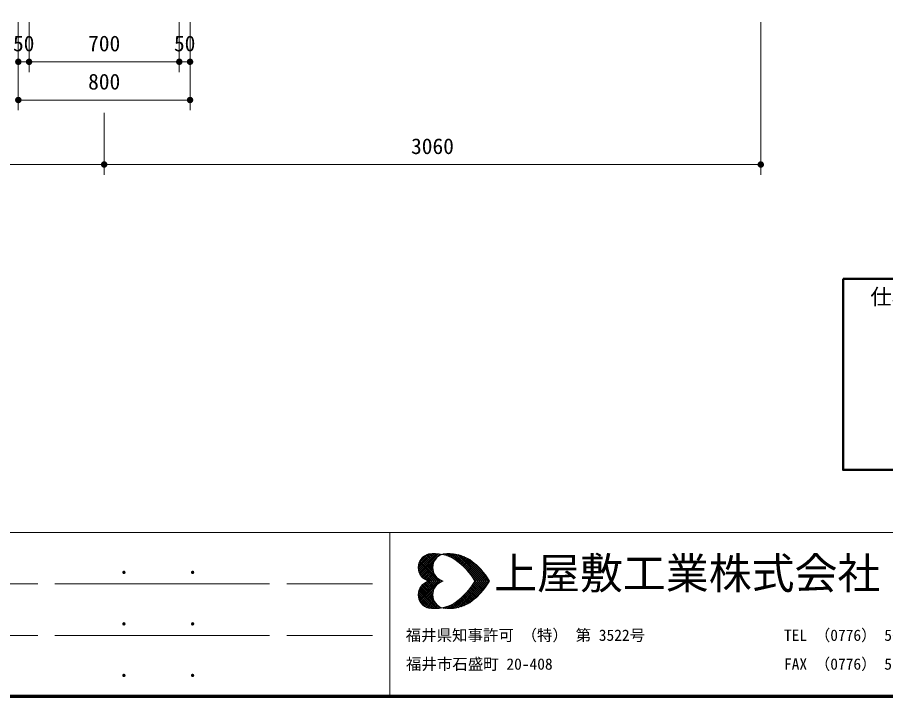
# Model space of a CAD drawing. Units: millimetres at full size, sheet at 1:40, with parts at other scales. Extents: x 600 to 16200, y 600 to 11280.
# Drawn here: x 4423 to 8469, y 600 to 3765 of the extents above; entities that cross this region are included whole.
import ezdxf
from ezdxf.enums import TextEntityAlignment as Align

# ---------------------------------------------------------------- set-up
doc = ezdxf.new("R2010")
doc.units = ezdxf.units.MM
doc.header["$LTSCALE"] = 40
doc.layers.add('D-DOC\u3000文章(説明、指示、参照事項等)', color=7, linetype='Continuous')
for name, color, linetype, lineweight in [('D-STR-DIM\u3000寸法線、寸法値', 7, 'Continuous', 13), ('D-TTL', 7, 'Continuous', 70), ('D-TTL-FRAM', 7, 'Continuous', 13), ('D-TTL-FRAM\u3000タイトル枠、凡例図枠', 2, 'Continuous', 50), ('D-TTL-TXT', 7, 'Continuous', 13)]:
    doc.layers.add(name, color=color, linetype=linetype, lineweight=lineweight)
doc.styles.add('ＭＳ ゴシック', font='')
doc.styles.get('ＭＳ ゴシック').set_extended_font_data('MS Gothic')

# ---------------------------------------------------------------- blocks, each defined once
blk = doc.blocks.new('filled_dot')
at = {"color": 0, "linetype": 'Continuous', "lineweight": -2, "const_width": 1.25}
blk.add_lwpolyline([(-0.625, 0, 1), (0.625, 0, 1)], format="xyb", close=True, dxfattribs=at)

msp = doc.modelspace()

# ---------------------------------------------------------------- linework, layer by layer
at = {"layer": 'D-STR-DIM\u3000寸法線、寸法値'}
for p, q in [((4427.98, 3741.75), (4427.98, 3509.49)), ((4427.98, 3741.75), (4427.98, 3331.56)), ((4477.98, 3741.75), (4477.98, 3509.49)), ((4477.98, 3741.75), (4477.98, 3509.49)), ((5177.98, 3741.75), (5177.98, 3509.49)), ((5177.98, 3741.75), (5177.98, 3509.49)), ((5227.98, 3741.75), (5227.98, 3509.49)), ((5227.98, 3741.75), (5227.98, 3331.56)), ((7886.98, 3741.75), (7886.98, 3030.95)), ((4427.98, 3557.49), (4477.98, 3557.49)), ((4477.98, 3557.49), (5177.98, 3557.49)), ((5177.98, 3557.49), (5227.98, 3557.49)), ((4427.98, 3379.56), (5227.98, 3379.56)), ((4827.98, 3319.89), (4827.98, 3030.95)), ((4827.98, 3319.89), (4827.98, 3030.95)), ((1768.98, 3078.95), (4827.98, 3078.95)), ((4827.98, 3078.95), (7886.98, 3078.95))]:
    msp.add_line(p, q, dxfattribs=at)
at = {"layer": 'D-TTL'}
msp.add_lwpolyline([(600, 600), (600, 11280), (16200, 11280), (16200, 600)], close=True, dxfattribs=at)
at = {"layer": 'D-TTL-FRAM'}
for p, q in [((600, 1364.88), (16200, 1364.88)), ((6158.45, 1364.88), (6158.45, 600)), ((4518.45, 1124.88), (806.8, 1124.88)), ((5598.45, 1124.88), (4598.45, 1124.88)), ((5678.45, 1124.88), (6078.45, 1124.88)), ((4518.45, 884.88), (806.8, 884.88)), ((5598.45, 884.88), (4598.45, 884.88)), ((5678.45, 884.88), (6078.45, 884.88))]:
    msp.add_line(p, q, dxfattribs=at)
at = {"layer": 'D-TTL-FRAM\u3000タイトル枠、凡例図枠'}
msp.add_lwpolyline([(8270.44, 2546.16), (12208.79, 2546.16), (12208.79, 1656.36), (8270.44, 1656.36)], close=True, dxfattribs=at)
at = {"layer": 'D-TTL-TXT'}
for p, q in [((6290.79, 1201.56), (6354.95, 1265.73)), ((6291.62, 1192.4), (6364.95, 1265.73)), ((6291.62, 1211.56), (6344.95, 1264.89)), ((6293.29, 1184.9), (6374.12, 1265.73)), ((6294.96, 1177.4), (6382.45, 1264.89)), ((6295.79, 1224.89), (6331.62, 1261.56)), ((6298.29, 1171.56), (6391.62, 1264.06)), ((6321.62, 1255.73), (6360.79, 1216.56)), ((6327.45, 1259.89), (6363.29, 1224.06)), ((6334.12, 1262.39), (6365.79, 1230.73)), ((6341.62, 1264.89), (6369.12, 1236.56)), ((6349.95, 1265.73), (6373.29, 1241.56)), ((6359.12, 1265.73), (6377.45, 1247.39)), ((6368.29, 1265.73), (6382.45, 1251.56)), ((6378.29, 1265.73), (6388.29, 1255.73)), ((6388.29, 1264.89), (6394.12, 1259.06)), ((6396.62, 1259.89), (6399.12, 1263.23)), ((6399.95, 1262.39), (6400.79, 1262.39)), ((6406.62, 1261.56), (6410.79, 1264.89)), ((6407.45, 1264.89), (6411.62, 1259.89)), ((6414.12, 1259.06), (6420.79, 1265.73)), ((6416.62, 1264.89), (6425.79, 1255.73)), ((6421.62, 1257.39), (6430.79, 1265.73)), ((6425.79, 1264.89), (6439.95, 1250.73)), ((6429.12, 1254.89), (6439.95, 1265.73)), ((6434.95, 1265.73), (6459.12, 1240.73)), ((6435.79, 1252.39), (6449.12, 1265.73)), ((6442.45, 1249.06), (6457.45, 1264.06)), ((6444.12, 1264.89), (6571.62, 1138.23)), ((6448.29, 1245.73), (6464.95, 1263.23)), ((6454.12, 1264.89), (6580.78, 1138.23)), ((6454.95, 1243.23), (6473.28, 1261.56)), ((6460.79, 1239.06), (6480.78, 1259.89)), ((6464.95, 1263.23), (6589.95, 1138.23)), ((6465.78, 1235.73), (6488.28, 1257.39)), ((6471.62, 1231.56), (6495.78, 1255.73)), ((6476.62, 1261.56), (6599.95, 1138.23)), ((6489.95, 1257.39), (6609.11, 1138.23)), ((6293.29, 1218.23), (6374.12, 1138.23)), ((6295.79, 1225.73), (6383.29, 1138.23)), ((6299.12, 1231.56), (6392.45, 1138.23)), ((6301.62, 1238.23), (6364.12, 1176.56)), ((6301.62, 1164.9), (6365.79, 1229.06)), ((6305.79, 1159.9), (6360.79, 1214.9)), ((6306.62, 1243.23), (6359.95, 1189.9)), ((6310.79, 1248.23), (6359.12, 1199.9)), ((6315.79, 1252.39), (6359.12, 1209.06)), ((6476.62, 1227.39), (6502.45, 1252.39)), ((6482.45, 1223.23), (6509.12, 1249.89)), ((6487.45, 1219.06), (6514.95, 1247.39)), ((6492.45, 1214.9), (6521.62, 1244.06)), ((6496.62, 1209.9), (6527.45, 1240.73)), ((6501.62, 1205.73), (6533.28, 1236.56)), ((6504.12, 1252.39), (6618.28, 1138.23)), ((6506.62, 1200.73), (6538.28, 1233.23)), ((6510.78, 1195.73), (6544.12, 1229.06)), ((6515.78, 1190.73), (6549.12, 1224.06)), ((6519.95, 1185.73), (6554.12, 1219.9)), ((6522.45, 1243.23), (6614.11, 1152.4)), ((6524.12, 1180.73), (6559.12, 1215.73)), ((6560.78, 1214.9), (6583.28, 1191.56)), ((6290.79, 1202.4), (6354.95, 1138.23)), ((6291.62, 1210.73), (6364.95, 1138.23)), ((6291.62, 1191.56), (6345.79, 1138.23)), ((6294.96, 1179.9), (6334.12, 1139.9)), ((6309.96, 1154.9), (6359.12, 1204.06)), ((6314.96, 1150.73), (6359.12, 1194.9)), ((6320.79, 1146.56), (6361.62, 1187.4)), ((6326.62, 1143.23), (6363.29, 1179.9)), ((6333.29, 1139.9), (6365.79, 1173.23)), ((6528.28, 1175.73), (6564.12, 1211.56)), ((6532.45, 1170.73), (6569.12, 1206.56)), ((6536.62, 1164.9), (6574.12, 1201.56)), ((6540.78, 1159.9), (6578.28, 1197.4)), ((6544.12, 1154.06), (6582.45, 1192.4)), ((6548.28, 1148.23), (6587.45, 1187.4)), ((6551.62, 1142.4), (6591.62, 1182.4)), ((6556.62, 1138.23), (6595.78, 1177.4)), ((6290.79, 1073.23), (6354.95, 1137.4)), ((6291.62, 1064.9), (6364.95, 1137.4)), ((6291.62, 1084.06), (6345.79, 1137.4)), ((6293.29, 1057.4), (6374.12, 1137.4)), ((6294.96, 1095.73), (6334.12, 1135.73)), ((6295.79, 1049.9), (6383.29, 1137.4)), ((6299.12, 1044.07), (6392.45, 1137.4)), ((6333.29, 1135.73), (6365.79, 1102.4)), ((6339.95, 1138.23), (6369.12, 1166.56)), ((6339.95, 1137.4), (6369.12, 1109.06)), ((6349.95, 1138.23), (6373.29, 1161.56)), ((6349.95, 1137.4), (6373.29, 1114.06)), ((6359.12, 1138.23), (6377.45, 1156.56)), ((6359.12, 1137.4), (6377.45, 1119.06)), ((6368.29, 1138.23), (6381.62, 1151.56)), ((6368.29, 1137.4), (6381.62, 1124.06)), ((6377.45, 1138.23), (6387.45, 1147.4)), ((6377.45, 1137.4), (6387.45, 1128.23)), ((6387.45, 1138.23), (6393.29, 1144.06)), ((6387.45, 1137.4), (6393.29, 1131.56)), ((6396.62, 1138.23), (6399.95, 1140.73)), ((6396.62, 1137.4), (6399.95, 1134.9)), ((6399.12, 1140.73), (6402.45, 1138.23)), ((6399.12, 1134.9), (6402.45, 1137.4)), ((6405.79, 1138.23), (6406.62, 1138.23)), ((6405.79, 1137.4), (6406.62, 1137.4)), ((6444.12, 1010.73), (6571.62, 1137.4)), ((6454.12, 1010.73), (6580.78, 1137.4)), ((6464.95, 1012.4), (6589.95, 1137.4)), ((6476.62, 1014.07), (6599.95, 1137.4)), ((6489.95, 1018.23), (6609.11, 1137.4)), ((6504.12, 1023.23), (6618.28, 1137.4)), ((6540.78, 1159.06), (6561.62, 1138.23)), ((6540.78, 1116.56), (6561.62, 1137.4)), ((6551.62, 1133.23), (6591.62, 1093.23)), ((6556.62, 1137.4), (6595.78, 1098.23)), ((6565.78, 1138.23), (6599.95, 1171.56)), ((6565.78, 1137.4), (6599.95, 1104.06)), ((6575.78, 1138.23), (6604.12, 1166.56)), ((6575.78, 1137.4), (6604.12, 1109.06)), ((6584.95, 1138.23), (6608.28, 1160.73)), ((6584.95, 1137.4), (6608.28, 1114.9)), ((6594.12, 1138.23), (6611.61, 1155.73)), ((6594.12, 1137.4), (6611.61, 1119.9)), ((6603.28, 1138.23), (6615.78, 1149.9)), ((6603.28, 1137.4), (6615.78, 1125.73)), ((6613.28, 1138.23), (6619.11, 1144.06)), ((6613.28, 1137.4), (6619.11, 1131.56)), ((6622.45, 1138.23), (6623.28, 1138.23)), ((6622.45, 1137.4), (6623.28, 1137.4)), ((6294.96, 1098.23), (6382.45, 1010.73)), ((6298.29, 1104.06), (6391.62, 1011.57)), ((6301.62, 1110.73), (6365.79, 1046.57)), ((6301.62, 1037.4), (6364.12, 1099.06)), ((6305.79, 1115.73), (6360.79, 1060.73)), ((6309.96, 1120.73), (6359.12, 1071.57)), ((6314.96, 1124.9), (6359.12, 1080.73)), ((6320.79, 1129.06), (6361.62, 1088.23)), ((6326.62, 1132.4), (6363.29, 1095.73)), ((6522.45, 1032.4), (6614.11, 1123.23)), ((6524.12, 1094.9), (6559.12, 1059.9)), ((6528.28, 1099.9), (6564.12, 1064.07)), ((6532.45, 1104.9), (6569.12, 1069.07)), ((6536.62, 1110.73), (6574.12, 1074.07)), ((6540.78, 1115.73), (6578.28, 1078.23)), ((6544.12, 1121.56), (6582.45, 1083.23)), ((6548.28, 1127.4), (6587.45, 1088.23)), ((6290.79, 1074.07), (6354.95, 1009.9)), ((6291.62, 1083.23), (6364.95, 1009.9)), ((6291.62, 1064.07), (6344.95, 1010.73)), ((6293.29, 1090.73), (6374.12, 1009.9)), ((6306.62, 1032.4), (6359.95, 1085.73)), ((6310.79, 1027.4), (6359.12, 1075.73)), ((6315.79, 1023.23), (6359.12, 1066.57)), ((6321.62, 1019.9), (6360.79, 1059.07)), ((6482.45, 1052.4), (6509.12, 1025.73)), ((6487.45, 1056.57), (6514.95, 1028.23)), ((6492.45, 1060.73), (6521.62, 1031.57)), ((6496.62, 1065.73), (6527.45, 1034.9)), ((6501.62, 1069.9), (6533.28, 1039.07)), ((6506.62, 1074.9), (6538.28, 1042.4)), ((6510.78, 1079.9), (6544.12, 1046.57)), ((6515.78, 1084.9), (6549.12, 1051.57)), ((6519.95, 1089.9), (6554.12, 1055.73)), ((6560.78, 1060.73), (6583.28, 1084.06)), ((6295.79, 1050.73), (6331.62, 1014.07)), ((6327.45, 1015.73), (6363.29, 1051.57)), ((6334.12, 1013.23), (6365.79, 1044.9)), ((6341.62, 1010.73), (6369.12, 1039.07)), ((6349.95, 1009.9), (6373.29, 1034.07)), ((6359.12, 1009.9), (6377.45, 1028.23)), ((6368.29, 1009.9), (6382.45, 1024.07)), ((6378.29, 1009.9), (6388.29, 1019.9)), ((6388.29, 1010.73), (6394.12, 1016.57)), ((6396.62, 1015.73), (6399.12, 1012.4)), ((6399.95, 1013.23), (6400.79, 1013.23)), ((6406.62, 1014.07), (6410.79, 1010.73)), ((6407.45, 1010.73), (6411.62, 1015.73)), ((6414.12, 1016.57), (6420.79, 1009.9)), ((6416.62, 1010.73), (6425.79, 1019.9)), ((6421.62, 1018.23), (6430.79, 1009.9)), ((6425.79, 1010.73), (6439.95, 1024.9)), ((6429.12, 1020.73), (6439.95, 1009.9)), ((6434.95, 1009.9), (6459.12, 1034.9)), ((6435.79, 1023.23), (6449.12, 1009.9)), ((6442.45, 1026.57), (6457.45, 1011.57)), ((6448.29, 1029.9), (6464.95, 1012.4)), ((6454.95, 1032.4), (6473.28, 1014.07)), ((6460.79, 1036.57), (6480.78, 1015.73)), ((6465.78, 1039.9), (6488.28, 1018.23)), ((6471.62, 1044.07), (6495.78, 1019.9)), ((6476.62, 1048.23), (6502.45, 1023.23))]:
    msp.add_line(p, q, dxfattribs=at)
for centre, radius, start, end in [((6356.44, 1201.38), 65.57, 105.2024, 254.7976), ((6364.74, 1078.44), 187.96, 58.71735, 97.79751), ((6424.91, 1201.38), 65.57, 105.2024, 254.7976), ((6433.21, 1078.44), 187.96, 58.71735, 97.79751), ((6267.99, 967.68), 333.81, 30.69974, 54.3922), ((6336.46, 967.68), 333.81, 30.69974, 54.3922), ((6356.44, 1074.83), 65.57, 105.2024, 254.7976), ((6424.91, 1074.83), 65.57, 105.2024, 254.7976), ((6267.99, 1308.53), 333.81, 305.6078, 329.30026), ((6336.46, 1308.53), 333.81, 305.6078, 329.30026), ((6364.74, 1197.77), 187.96, 262.20249, 301.28265), ((6433.21, 1197.77), 187.96, 262.20249, 301.28265)]:
    msp.add_arc(centre, radius, start, end, dxfattribs=at)

# ---------------------------------------------------------------- block references
at = {"layer": 'D-STR-DIM\u3000寸法線、寸法値', "xscale": 12, "yscale": 12}
for p in [(4427.98, 3557.49), (4477.98, 3557.49), (5177.98, 3557.49), (4427.98, 3379.56), (4827.98, 3078.95)]:
    msp.add_blockref('filled_dot', p, dxfattribs=at)
at = {"layer": 'D-STR-DIM\u3000寸法線、寸法値', "xscale": 12, "yscale": 12, "rotation": 180}
for p in [(4477.98, 3557.49), (5177.98, 3557.49), (5227.98, 3557.49), (5227.98, 3379.56), (4827.98, 3078.95), (7886.98, 3078.95)]:
    msp.add_blockref('filled_dot', p, dxfattribs=at)

# ---------------------------------------------------------------- texts
at = {"layer": 'D-DOC\u3000文章(説明、指示、参照事項等)', "style": 'ＭＳ ゴシック'}
msp.add_text('仕様', height=73.31, dxfattribs=at).set_placement((8397.43, 2404.48), align=Align.BOTTOM_LEFT)
at = {"layer": 'D-STR-DIM\u3000寸法線、寸法値', "style": 'ＭＳ ゴシック'}
for s, p in [('50', (4452.98, 3643)), ('700', (4827.98, 3643)), ('50', (5202.98, 3643)), ('800', (4827.98, 3465.07)), ('3060', (6357.48, 3164.46))]:
    msp.add_text(s, height=73.31, dxfattribs=at).set_placement(p, align=Align.MIDDLE_CENTER)
at = {"layer": 'D-TTL-FRAM', "style": 'ＭＳ ゴシック'}
for p in [(4889.99, 1145.68), (5209.99, 1145.68), (4889.99, 905.68), (5209.99, 905.68), (4889.99, 665.68), (5209.99, 665.68)]:
    msp.add_text('.', height=87.98, dxfattribs=at).set_placement(p, align=Align.BOTTOM_LEFT)
at = {"layer": 'D-TTL-TXT', "style": 'ＭＳ ゴシック'}
for s, height, p in [('上屋敷工業株式会社', 146.6, (6644.53, 1057.64)), ('福井県知事許可 （特） 第 3522号', 52.79, (6232.59, 843.96)), ('TEL （0776） 56-2310 （代）', 52.79, (7995.2, 843.96)), ('福井市石盛町 20-408', 52.79, (6234.05, 709.63)), ('FAX （0776） 56-0917', 52.79, (7995.2, 709.63))]:
    msp.add_text(s, height=height, dxfattribs=at).set_placement(p, align=Align.BOTTOM_LEFT)

doc.saveas('drawing.dxf')
